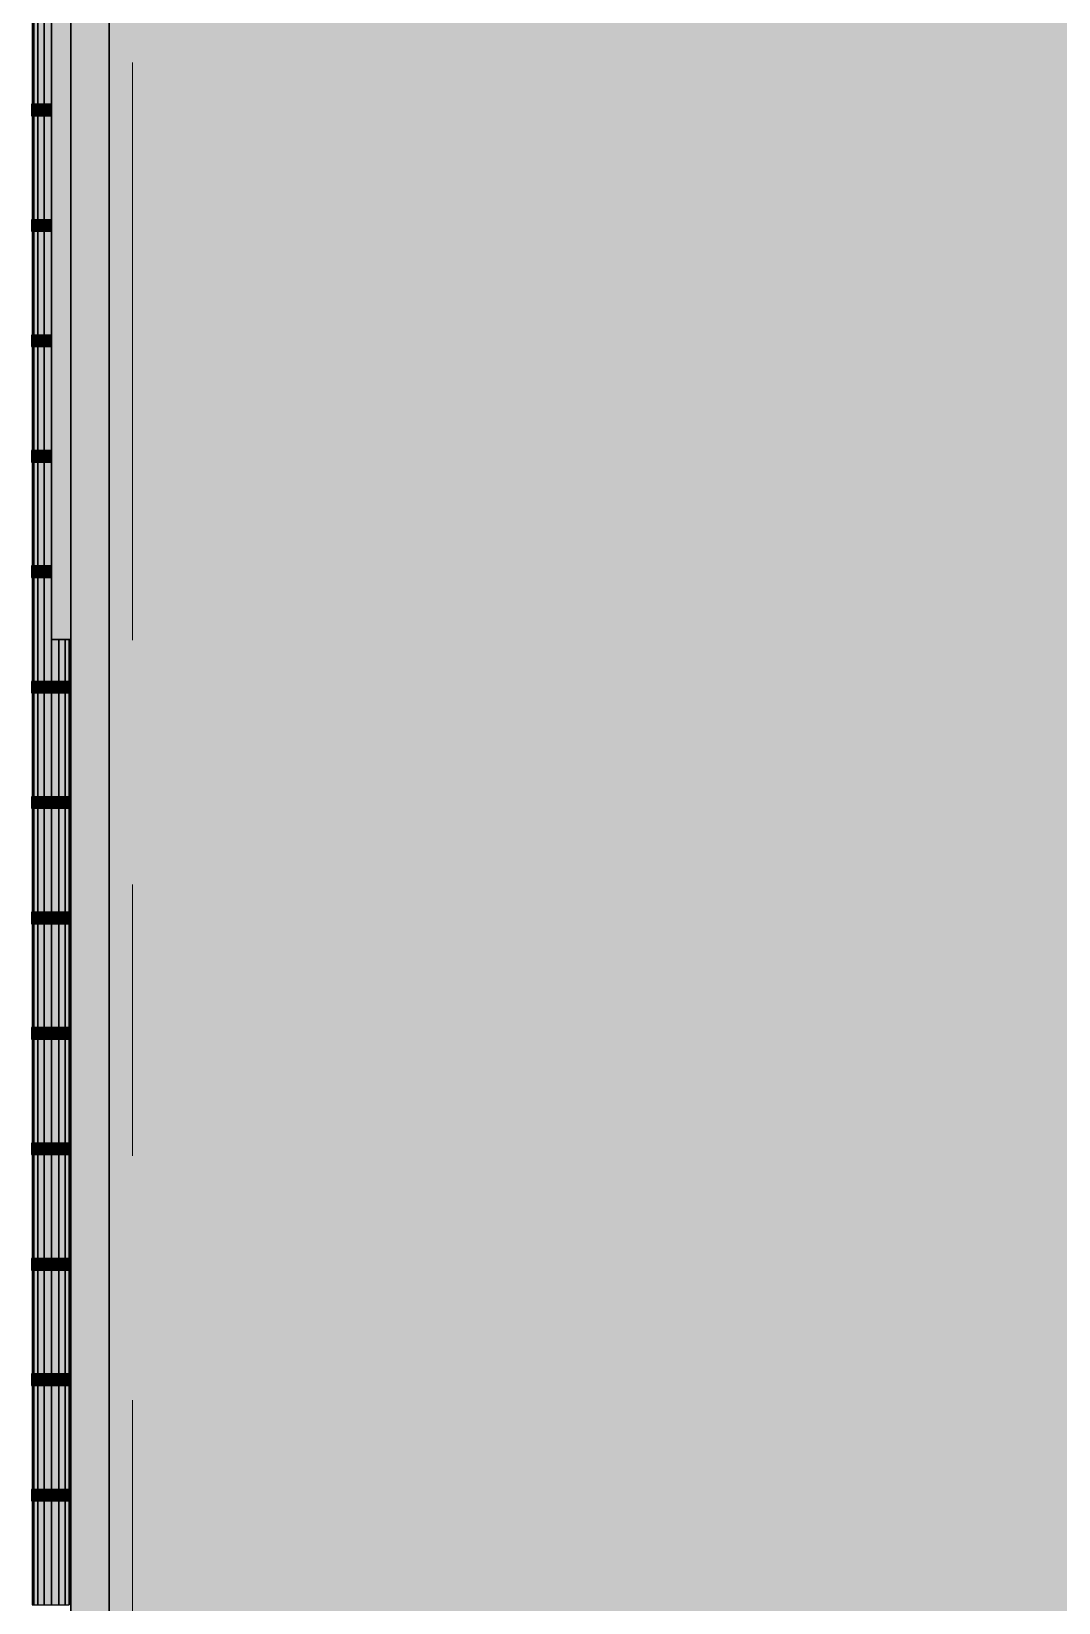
# Model space of a CAD drawing. Extents: x 8 to 21351, y 0 to 420.
# Drawn here: x 18939.88 to 18953.23, y 142.38 to 162.8 of the extents above; entities that cross this region are included whole.
import ezdxf

# ---------------------------------------------------------------- set-up
doc = ezdxf.new("R2010")
doc.units = 0

msp = doc.modelspace()

# ---------------------------------------------------------------- hatches: boundary and pattern name
h = msp.add_hatch(color=7)
h.paths.add_polyline_path([(18956.506, 185.208), (18940.889, 181.889), (18940.889, 137.393), (18944.314, 137.393), (18953.564, 142.018), (18953.564, 142.393), (18954.339, 142.393), (18954.339, 154.893), (18971.839, 154.893), (18971.839, 137.393), (19031.989, 137.393), (19031.989, 181.783), (18986.189, 191.518)])
h.paths.add_polyline_path([(18954.339, 168.893), (18954.339, 176.393), (18971.839, 176.393), (18971.839, 168.893)])
h.paths.add_polyline_path([(19000.539, 168.893), (19000.539, 176.393), (19018.039, 176.393), (19018.039, 168.893)])
h = msp.add_hatch(color=7)
h.paths.add_polyline_path([(18956.506, 185.208), (18940.889, 181.889), (18940.889, 137.393), (18944.314, 137.393), (18953.564, 142.018), (18953.564, 142.393), (18954.339, 142.393), (18954.339, 154.893), (18971.839, 154.893), (18971.839, 137.393), (19031.989, 137.393), (19031.989, 181.783), (18986.189, 191.518)])
h.paths.add_polyline_path([(18954.339, 168.893), (18954.339, 176.393), (18971.839, 176.393), (18971.839, 168.893)])
h.paths.add_polyline_path([(19000.539, 168.893), (19000.539, 176.393), (19018.039, 176.393), (19018.039, 168.893)])
for points in [[(18940.389, 137.393), (18940.889, 137.393), (18940.889, 181.889), (18940.389, 181.783)], [(18940.389, 137.393), (18940.889, 137.393), (18940.889, 181.889), (18940.389, 181.783)], [(18940.139, 154.893), (18940.389, 154.893), (18940.389, 167.393), (18940.139, 167.393)], [(18940.387, 154.2), (18940.387, 154.35), (18940.377, 154.35), (18940.377, 154.2)], [(18940.388, 154.2), (18940.389, 154.2), (18940.389, 154.35), (18940.388, 154.35)], [(18940.387, 152.7), (18940.387, 152.85), (18940.377, 152.85), (18940.377, 152.7)], [(18940.388, 152.7), (18940.389, 152.7), (18940.389, 152.85), (18940.388, 152.85)], [(18940.387, 151.2), (18940.387, 151.35), (18940.377, 151.35), (18940.377, 151.2)], [(18940.388, 151.2), (18940.389, 151.2), (18940.389, 151.35), (18940.388, 151.35)], [(18940.387, 149.7), (18940.387, 149.85), (18940.377, 149.85), (18940.377, 149.7)], [(18940.388, 149.7), (18940.389, 149.7), (18940.389, 149.85), (18940.388, 149.85)], [(18940.387, 148.2), (18940.387, 148.35), (18940.377, 148.35), (18940.377, 148.2)], [(18940.388, 148.2), (18940.389, 148.2), (18940.389, 148.35), (18940.388, 148.35)], [(18940.387, 146.7), (18940.387, 146.85), (18940.377, 146.85), (18940.377, 146.7)], [(18940.388, 146.7), (18940.389, 146.7), (18940.389, 146.85), (18940.388, 146.85)], [(18940.387, 145.2), (18940.387, 145.35), (18940.377, 145.35), (18940.377, 145.2)], [(18940.388, 145.2), (18940.389, 145.2), (18940.389, 145.35), (18940.388, 145.35)], [(18940.387, 143.7), (18940.387, 143.85), (18940.377, 143.85), (18940.377, 143.7)], [(18940.388, 143.7), (18940.389, 143.7), (18940.389, 143.85), (18940.388, 143.85)]]:
    msp.add_hatch(color=7).paths.add_polyline_path(points)
at = {"true_color": 0xffffff}
for points in [[(18940.139, 154.893), (18940.389, 154.893), (18940.389, 167.393), (18940.139, 167.393)], [(18939.907, 163.2), (18939.888, 163.2), (18939.888, 161.85), (18939.907, 161.85)], [(18939.907, 163.2), (18939.907, 161.85), (18939.961, 161.85), (18939.961, 163.2)], [(18939.961, 161.85), (18940.042, 161.85), (18940.042, 163.2), (18939.961, 163.2)], [(18940.138, 163.2), (18940.042, 163.2), (18940.042, 161.85), (18940.138, 161.85)], [(18940.138, 163.2), (18940.138, 161.85), (18940.139, 161.85), (18940.139, 163.2)], [(18939.897, 161.7), (18939.897, 161.85), (18939.877, 161.85), (18939.877, 161.7)], [(18939.954, 161.7), (18939.954, 161.85), (18939.898, 161.85), (18939.898, 161.7)], [(18939.954, 161.85), (18939.954, 161.7), (18940.038, 161.7), (18940.038, 161.85)], [(18940.137, 161.7), (18940.137, 161.85), (18940.038, 161.85), (18940.038, 161.7)], [(18940.137, 161.7), (18940.139, 161.7), (18940.139, 161.85), (18940.137, 161.85)], [(18939.888, 160.35), (18939.907, 160.35), (18939.907, 161.7), (18939.888, 161.7)], [(18939.961, 161.7), (18939.907, 161.7), (18939.907, 160.35), (18939.961, 160.35)], [(18940.042, 161.7), (18939.961, 161.7), (18939.961, 160.35), (18940.042, 160.35)], [(18940.042, 161.7), (18940.042, 160.35), (18940.138, 160.35), (18940.138, 161.7)], [(18940.139, 161.7), (18940.138, 161.7), (18940.138, 160.35), (18940.139, 160.35)], [(18939.897, 160.2), (18939.897, 160.35), (18939.877, 160.35), (18939.877, 160.2)], [(18939.954, 160.2), (18939.954, 160.35), (18939.898, 160.35), (18939.898, 160.2)], [(18939.954, 160.35), (18939.954, 160.2), (18940.038, 160.2), (18940.038, 160.35)], [(18940.137, 160.2), (18940.137, 160.35), (18940.038, 160.35), (18940.038, 160.2)], [(18940.137, 160.2), (18940.139, 160.2), (18940.139, 160.35), (18940.137, 160.35)], [(18939.888, 158.85), (18939.907, 158.85), (18939.907, 160.2), (18939.888, 160.2)], [(18939.961, 160.2), (18939.907, 160.2), (18939.907, 158.85), (18939.961, 158.85)], [(18939.961, 158.85), (18940.042, 158.85), (18940.042, 160.2), (18939.961, 160.2)], [(18940.138, 160.2), (18940.042, 160.2), (18940.042, 158.85), (18940.138, 158.85)], [(18940.139, 160.2), (18940.138, 160.2), (18940.138, 158.85), (18940.139, 158.85)], [(18939.897, 158.7), (18939.897, 158.85), (18939.877, 158.85), (18939.877, 158.7)], [(18939.888, 157.35), (18939.907, 157.35), (18939.907, 158.7), (18939.888, 158.7)], [(18939.954, 158.7), (18939.954, 158.85), (18939.898, 158.85), (18939.898, 158.7)], [(18939.961, 158.7), (18939.907, 158.7), (18939.907, 157.35), (18939.961, 157.35)], [(18939.954, 158.85), (18939.954, 158.7), (18940.038, 158.7), (18940.038, 158.85)], [(18940.042, 158.7), (18939.961, 158.7), (18939.961, 157.35), (18940.042, 157.35)], [(18940.137, 158.7), (18940.137, 158.85), (18940.038, 158.85), (18940.038, 158.7)], [(18940.042, 157.35), (18940.138, 157.35), (18940.138, 158.7), (18940.042, 158.7)], [(18940.137, 158.7), (18940.139, 158.7), (18940.139, 158.85), (18940.137, 158.85)], [(18940.138, 158.7), (18940.138, 157.35), (18940.139, 157.35), (18940.139, 158.7)], [(18939.897, 157.2), (18939.897, 157.35), (18939.877, 157.35), (18939.877, 157.2)], [(18939.954, 157.2), (18939.954, 157.35), (18939.898, 157.35), (18939.898, 157.2)], [(18939.954, 157.35), (18939.954, 157.2), (18940.038, 157.2), (18940.038, 157.35)], [(18940.137, 157.2), (18940.137, 157.35), (18940.038, 157.35), (18940.038, 157.2)], [(18940.137, 157.2), (18940.139, 157.2), (18940.139, 157.35), (18940.137, 157.35)], [(18939.888, 157.2), (18939.888, 155.85), (18939.907, 155.85), (18939.907, 157.2)], [(18939.961, 157.2), (18939.907, 157.2), (18939.907, 155.85), (18939.961, 155.85)], [(18940.042, 157.2), (18939.961, 157.2), (18939.961, 155.85), (18940.042, 155.85)], [(18940.138, 157.2), (18940.042, 157.2), (18940.042, 155.85), (18940.138, 155.85)], [(18940.139, 157.2), (18940.138, 157.2), (18940.138, 155.85), (18940.139, 155.85)], [(18939.897, 155.7), (18939.897, 155.85), (18939.877, 155.85), (18939.877, 155.7)], [(18939.954, 155.7), (18939.954, 155.85), (18939.898, 155.85), (18939.898, 155.7)], [(18939.954, 155.85), (18939.954, 155.7), (18940.038, 155.7), (18940.038, 155.85)], [(18940.137, 155.7), (18940.137, 155.85), (18940.038, 155.85), (18940.038, 155.7)], [(18940.137, 155.7), (18940.139, 155.7), (18940.139, 155.85), (18940.137, 155.85)], [(18939.888, 154.35), (18939.907, 154.35), (18939.907, 155.7), (18939.888, 155.7)], [(18939.907, 154.35), (18939.961, 154.35), (18939.961, 155.7), (18939.907, 155.7)], [(18939.961, 155.7), (18939.961, 154.35), (18940.042, 154.35), (18940.042, 155.7)], [(18940.138, 155.7), (18940.042, 155.7), (18940.042, 154.35), (18940.138, 154.35)], [(18940.138, 155.7), (18940.138, 154.35), (18940.234, 154.35), (18940.234, 154.893), (18940.139, 154.893), (18940.139, 155.7)], [(18940.234, 154.893), (18940.234, 154.35), (18940.315, 154.35), (18940.315, 154.893)], [(18940.315, 154.35), (18940.369, 154.35), (18940.369, 154.893), (18940.315, 154.893)], [(18940.369, 152.85), (18940.388, 152.85), (18940.388, 152.7), (18940.369, 152.7), (18940.369, 151.35), (18940.388, 151.35), (18940.388, 151.2), (18940.369, 151.2), (18940.369, 149.85), (18940.388, 149.85), (18940.388, 149.7), (18940.369, 149.7), (18940.369, 148.35), (18940.388, 148.35), (18940.388, 148.2), (18940.369, 148.2), (18940.369, 146.85), (18940.388, 146.85), (18940.388, 146.7), (18940.369, 146.7), (18940.369, 145.35), (18940.388, 145.35), (18940.388, 145.2), (18940.369, 145.2), (18940.369, 143.85), (18940.388, 143.85), (18940.388, 143.7), (18940.369, 143.7), (18940.369, 142.35), (18940.377, 142.35), (18940.388, 142.35), (18940.388, 142.2), (18940.377, 142.2), (18940.369, 142.2), (18940.369, 140.85), (18940.388, 140.85), (18940.388, 140.7), (18940.369, 140.7), (18940.369, 140.2), (18940.388, 140.2), (18940.388, 154.893), (18940.369, 154.893), (18940.369, 154.35), (18940.388, 154.35), (18940.388, 154.2), (18940.369, 154.2)], [(18940.388, 140.2), (18940.389, 140.2), (18940.389, 154.893), (18940.388, 154.893), (18940.388, 154.35), (18940.389, 154.35), (18940.389, 154.2), (18940.388, 154.2), (18940.388, 152.85), (18940.389, 152.85), (18940.389, 152.7), (18940.388, 152.7), (18940.388, 151.35), (18940.389, 151.35), (18940.389, 151.2), (18940.388, 151.2), (18940.388, 149.85), (18940.389, 149.85), (18940.389, 149.7), (18940.388, 149.7), (18940.388, 148.35), (18940.389, 148.35), (18940.389, 148.2), (18940.388, 148.2), (18940.388, 146.85), (18940.389, 146.85), (18940.389, 146.7), (18940.388, 146.7), (18940.388, 145.35), (18940.389, 145.35), (18940.389, 145.2), (18940.388, 145.2), (18940.388, 143.85), (18940.389, 143.85), (18940.389, 143.7), (18940.388, 143.7), (18940.388, 142.35), (18940.389, 142.35), (18940.389, 142.2), (18940.388, 142.2), (18940.388, 140.85), (18940.389, 140.85), (18940.389, 140.7), (18940.388, 140.7)], [(18939.897, 154.2), (18939.897, 154.35), (18939.877, 154.35), (18939.877, 154.2)], [(18939.888, 152.85), (18939.907, 152.85), (18939.907, 154.2), (18939.888, 154.2)], [(18939.954, 154.2), (18939.954, 154.35), (18939.898, 154.35), (18939.898, 154.2)], [(18939.961, 154.2), (18939.907, 154.2), (18939.907, 152.85), (18939.961, 152.85)], [(18939.954, 154.35), (18939.954, 154.2), (18940.038, 154.2), (18940.038, 154.35)], [(18940.042, 154.2), (18939.961, 154.2), (18939.961, 152.85), (18940.042, 152.85)], [(18940.137, 154.2), (18940.137, 154.35), (18940.038, 154.35), (18940.038, 154.2)], [(18940.138, 154.2), (18940.042, 154.2), (18940.042, 152.85), (18940.138, 152.85)], [(18940.377, 154.2), (18940.377, 154.35), (18940.137, 154.35), (18940.137, 154.2)], [(18940.138, 154.2), (18940.138, 152.85), (18940.234, 152.85), (18940.234, 154.2)], [(18940.315, 154.2), (18940.234, 154.2), (18940.234, 152.85), (18940.315, 152.85)], [(18940.315, 154.2), (18940.315, 152.85), (18940.369, 152.85), (18940.369, 154.2)], [(18940.387, 154.2), (18940.387, 154.35), (18940.377, 154.35), (18940.377, 154.2)], [(18940.388, 154.2), (18940.389, 154.2), (18940.389, 154.35), (18940.388, 154.35)], [(18939.897, 152.7), (18939.897, 152.85), (18939.877, 152.85), (18939.877, 152.7)], [(18939.954, 152.7), (18939.954, 152.85), (18939.898, 152.85), (18939.898, 152.7)], [(18939.954, 152.85), (18939.954, 152.7), (18940.038, 152.7), (18940.038, 152.85)], [(18940.137, 152.7), (18940.137, 152.85), (18940.038, 152.85), (18940.038, 152.7)], [(18940.377, 152.7), (18940.377, 152.85), (18940.137, 152.85), (18940.137, 152.7)], [(18940.387, 152.7), (18940.387, 152.85), (18940.377, 152.85), (18940.377, 152.7)], [(18940.388, 152.7), (18940.389, 152.7), (18940.389, 152.85), (18940.388, 152.85)], [(18939.907, 152.7), (18939.888, 152.7), (18939.888, 151.35), (18939.907, 151.35)], [(18939.907, 152.7), (18939.907, 151.35), (18939.961, 151.35), (18939.961, 152.7)], [(18939.961, 152.7), (18939.961, 151.35), (18940.042, 151.35), (18940.042, 152.7)], [(18940.042, 152.7), (18940.042, 151.35), (18940.138, 151.35), (18940.138, 152.7)], [(18940.234, 152.7), (18940.138, 152.7), (18940.138, 151.35), (18940.234, 151.35)], [(18940.234, 151.35), (18940.315, 151.35), (18940.315, 152.7), (18940.234, 152.7)], [(18940.369, 152.7), (18940.315, 152.7), (18940.315, 151.35), (18940.369, 151.35)], [(18939.897, 151.2), (18939.897, 151.35), (18939.877, 151.35), (18939.877, 151.2)], [(18939.954, 151.2), (18939.954, 151.35), (18939.898, 151.35), (18939.898, 151.2)], [(18939.954, 151.35), (18939.954, 151.2), (18940.038, 151.2), (18940.038, 151.35)], [(18940.137, 151.2), (18940.137, 151.35), (18940.038, 151.35), (18940.038, 151.2)], [(18940.377, 151.2), (18940.377, 151.35), (18940.137, 151.35), (18940.137, 151.2)], [(18940.387, 151.2), (18940.387, 151.35), (18940.377, 151.35), (18940.377, 151.2)], [(18940.388, 151.2), (18940.389, 151.2), (18940.389, 151.35), (18940.388, 151.35)], [(18939.888, 149.85), (18939.907, 149.85), (18939.907, 151.2), (18939.888, 151.2)], [(18939.907, 149.85), (18939.961, 149.85), (18939.961, 151.2), (18939.907, 151.2)], [(18939.961, 151.2), (18939.961, 149.85), (18940.042, 149.85), (18940.042, 151.2)], [(18940.138, 151.2), (18940.042, 151.2), (18940.042, 149.85), (18940.138, 149.85)], [(18940.138, 151.2), (18940.138, 149.85), (18940.234, 149.85), (18940.234, 151.2)], [(18940.234, 151.2), (18940.234, 149.85), (18940.315, 149.85), (18940.315, 151.2)], [(18940.369, 151.2), (18940.315, 151.2), (18940.315, 149.85), (18940.369, 149.85)], [(18939.897, 149.7), (18939.897, 149.85), (18939.877, 149.85), (18939.877, 149.7)], [(18939.907, 149.7), (18939.888, 149.7), (18939.888, 148.35), (18939.907, 148.35)], [(18939.954, 149.7), (18939.954, 149.85), (18939.898, 149.85), (18939.898, 149.7)], [(18939.907, 149.7), (18939.907, 148.35), (18939.961, 148.35), (18939.961, 149.7)], [(18939.954, 149.85), (18939.954, 149.7), (18940.038, 149.7), (18940.038, 149.85)], [(18939.961, 148.35), (18940.042, 148.35), (18940.042, 149.7), (18939.961, 149.7)], [(18940.137, 149.7), (18940.137, 149.85), (18940.038, 149.85), (18940.038, 149.7)], [(18940.042, 149.7), (18940.042, 148.35), (18940.138, 148.35), (18940.138, 149.7)], [(18940.377, 149.7), (18940.377, 149.85), (18940.137, 149.85), (18940.137, 149.7)], [(18940.234, 149.7), (18940.138, 149.7), (18940.138, 148.35), (18940.234, 148.35)], [(18940.315, 149.7), (18940.234, 149.7), (18940.234, 148.35), (18940.315, 148.35)], [(18940.315, 149.7), (18940.315, 148.35), (18940.369, 148.35), (18940.369, 149.7)], [(18940.387, 149.7), (18940.387, 149.85), (18940.377, 149.85), (18940.377, 149.7)], [(18940.388, 149.7), (18940.389, 149.7), (18940.389, 149.85), (18940.388, 149.85)], [(18939.897, 148.2), (18939.897, 148.35), (18939.877, 148.35), (18939.877, 148.2)], [(18939.954, 148.2), (18939.954, 148.35), (18939.898, 148.35), (18939.898, 148.2)], [(18939.954, 148.35), (18939.954, 148.2), (18940.038, 148.2), (18940.038, 148.35)], [(18940.137, 148.2), (18940.137, 148.35), (18940.038, 148.35), (18940.038, 148.2)], [(18940.377, 148.2), (18940.377, 148.35), (18940.137, 148.35), (18940.137, 148.2)], [(18940.387, 148.2), (18940.387, 148.35), (18940.377, 148.35), (18940.377, 148.2)], [(18940.388, 148.2), (18940.389, 148.2), (18940.389, 148.35), (18940.388, 148.35)], [(18939.888, 146.85), (18939.907, 146.85), (18939.907, 148.2), (18939.888, 148.2)], [(18939.907, 148.2), (18939.907, 146.85), (18939.961, 146.85), (18939.961, 148.2)], [(18940.042, 148.2), (18939.961, 148.2), (18939.961, 146.85), (18940.042, 146.85)], [(18940.042, 146.85), (18940.138, 146.85), (18940.138, 148.2), (18940.042, 148.2)], [(18940.138, 148.2), (18940.138, 146.85), (18940.234, 146.85), (18940.234, 148.2)], [(18940.315, 148.2), (18940.234, 148.2), (18940.234, 146.85), (18940.315, 146.85)], [(18940.315, 146.85), (18940.369, 146.85), (18940.369, 148.2), (18940.315, 148.2)], [(18939.897, 146.7), (18939.897, 146.85), (18939.877, 146.85), (18939.877, 146.7)], [(18939.954, 146.7), (18939.954, 146.85), (18939.898, 146.85), (18939.898, 146.7)], [(18939.954, 146.85), (18939.954, 146.7), (18940.038, 146.7), (18940.038, 146.85)], [(18940.137, 146.7), (18940.137, 146.85), (18940.038, 146.85), (18940.038, 146.7)], [(18940.377, 146.7), (18940.377, 146.85), (18940.137, 146.85), (18940.137, 146.7)], [(18940.387, 146.7), (18940.387, 146.85), (18940.377, 146.85), (18940.377, 146.7)], [(18940.388, 146.7), (18940.389, 146.7), (18940.389, 146.85), (18940.388, 146.85)], [(18939.907, 146.7), (18939.888, 146.7), (18939.888, 145.35), (18939.907, 145.35)], [(18939.907, 145.35), (18939.961, 145.35), (18939.961, 146.7), (18939.907, 146.7)], [(18940.042, 146.7), (18939.961, 146.7), (18939.961, 145.35), (18940.042, 145.35)], [(18940.042, 146.7), (18940.042, 145.35), (18940.138, 145.35), (18940.138, 146.7)], [(18940.234, 146.7), (18940.138, 146.7), (18940.138, 145.35), (18940.234, 145.35)], [(18940.234, 146.7), (18940.234, 145.35), (18940.315, 145.35), (18940.315, 146.7)], [(18940.315, 146.7), (18940.315, 145.35), (18940.369, 145.35), (18940.369, 146.7)], [(18939.897, 145.2), (18939.897, 145.35), (18939.877, 145.35), (18939.877, 145.2)], [(18939.888, 145.2), (18939.888, 143.85), (18939.907, 143.85), (18939.907, 145.2)], [(18939.954, 145.2), (18939.954, 145.35), (18939.898, 145.35), (18939.898, 145.2)], [(18939.961, 145.2), (18939.907, 145.2), (18939.907, 143.85), (18939.961, 143.85)], [(18939.954, 145.35), (18939.954, 145.2), (18940.038, 145.2), (18940.038, 145.35)], [(18939.961, 143.85), (18940.042, 143.85), (18940.042, 145.2), (18939.961, 145.2)], [(18940.137, 145.2), (18940.137, 145.35), (18940.038, 145.35), (18940.038, 145.2)], [(18940.042, 143.85), (18940.138, 143.85), (18940.138, 145.2), (18940.042, 145.2)], [(18940.377, 145.2), (18940.377, 145.35), (18940.137, 145.35), (18940.137, 145.2)], [(18940.234, 145.2), (18940.138, 145.2), (18940.138, 143.85), (18940.234, 143.85)], [(18940.234, 145.2), (18940.234, 143.85), (18940.315, 143.85), (18940.315, 145.2)], [(18940.315, 145.2), (18940.315, 143.85), (18940.369, 143.85), (18940.369, 145.2)], [(18940.387, 145.2), (18940.387, 145.35), (18940.377, 145.35), (18940.377, 145.2)], [(18940.388, 145.2), (18940.389, 145.2), (18940.389, 145.35), (18940.388, 145.35)], [(18939.897, 143.7), (18939.897, 143.85), (18939.877, 143.85), (18939.877, 143.7)], [(18939.954, 143.7), (18939.954, 143.85), (18939.898, 143.85), (18939.898, 143.7)], [(18939.954, 143.85), (18939.954, 143.7), (18940.038, 143.7), (18940.038, 143.85)], [(18940.137, 143.7), (18940.137, 143.85), (18940.038, 143.85), (18940.038, 143.7)], [(18940.377, 143.7), (18940.377, 143.85), (18940.137, 143.85), (18940.137, 143.7)], [(18940.387, 143.7), (18940.387, 143.85), (18940.377, 143.85), (18940.377, 143.7)], [(18940.388, 143.7), (18940.389, 143.7), (18940.389, 143.85), (18940.388, 143.85)], [(18939.888, 143.7), (18939.888, 142.35), (18939.907, 142.35), (18939.907, 143.7)], [(18939.907, 143.7), (18939.907, 142.35), (18939.961, 142.35), (18939.961, 143.7)], [(18939.961, 143.7), (18939.961, 142.35), (18940.042, 142.35), (18940.042, 143.7)], [(18940.042, 143.7), (18940.042, 142.35), (18940.138, 142.35), (18940.138, 143.7)], [(18940.234, 143.7), (18940.138, 143.7), (18940.138, 142.35), (18940.234, 142.35)], [(18940.234, 143.7), (18940.234, 142.35), (18940.315, 142.35), (18940.315, 143.7)], [(18940.369, 143.7), (18940.315, 143.7), (18940.315, 142.35), (18940.369, 142.35)]]:
    msp.add_hatch(color=0, dxfattribs=at).paths.add_polyline_path(points)

# ---------------------------------------------------------------- linework, layer by layer
at = {"color": 7, "lineweight": 15}
for p, q in [((18940.389, 137.393), (18940.389, 181.783)), ((18939.888, 163.2), (18939.888, 161.85)), ((18941.189, 157.393), (18941.189, 162.393)), ((18939.897, 161.85), (18939.877, 161.85)), ((18939.877, 161.7), (18939.877, 161.85)), ((18939.954, 161.85), (18939.898, 161.85)), ((18940.038, 161.85), (18939.954, 161.85)), ((18940.137, 161.85), (18940.038, 161.85)), ((18940.139, 161.85), (18940.137, 161.85)), ((18939.897, 161.7), (18939.877, 161.7)), ((18939.888, 161.7), (18939.888, 160.35)), ((18939.954, 161.7), (18939.898, 161.7)), ((18940.038, 161.7), (18939.954, 161.7)), ((18940.137, 161.7), (18940.038, 161.7)), ((18940.139, 161.7), (18940.137, 161.7)), ((18939.897, 160.35), (18939.877, 160.35)), ((18939.877, 160.2), (18939.877, 160.35)), ((18939.954, 160.35), (18939.898, 160.35)), ((18940.038, 160.35), (18939.954, 160.35)), ((18940.137, 160.35), (18940.038, 160.35)), ((18940.139, 160.35), (18940.137, 160.35)), ((18939.897, 160.2), (18939.877, 160.2)), ((18939.888, 160.2), (18939.888, 158.85)), ((18939.954, 160.2), (18939.898, 160.2)), ((18940.038, 160.2), (18939.954, 160.2)), ((18940.137, 160.2), (18940.038, 160.2)), ((18940.139, 160.2), (18940.137, 160.2)), ((18939.897, 158.85), (18939.877, 158.85)), ((18939.877, 158.7), (18939.877, 158.85)), ((18939.897, 158.7), (18939.877, 158.7)), ((18939.888, 158.7), (18939.888, 157.35)), ((18939.954, 158.85), (18939.898, 158.85)), ((18939.954, 158.7), (18939.898, 158.7)), ((18940.038, 158.85), (18939.954, 158.85)), ((18940.038, 158.7), (18939.954, 158.7)), ((18940.137, 158.85), (18940.038, 158.85)), ((18940.137, 158.7), (18940.038, 158.7)), ((18940.139, 158.85), (18940.137, 158.85)), ((18940.139, 158.7), (18940.137, 158.7)), ((18939.897, 157.35), (18939.877, 157.35)), ((18939.877, 157.2), (18939.877, 157.35)), ((18939.954, 157.35), (18939.898, 157.35)), ((18940.038, 157.35), (18939.954, 157.35)), ((18940.137, 157.35), (18940.038, 157.35)), ((18940.139, 157.35), (18940.137, 157.35)), ((18941.189, 157.393), (18941.189, 154.886)), ((18939.897, 157.2), (18939.877, 157.2)), ((18939.888, 157.2), (18939.888, 155.85)), ((18939.954, 157.2), (18939.898, 157.2)), ((18940.038, 157.2), (18939.954, 157.2)), ((18940.137, 157.2), (18940.038, 157.2)), ((18940.139, 157.2), (18940.137, 157.2)), ((18939.897, 155.85), (18939.877, 155.85)), ((18939.877, 155.7), (18939.877, 155.85)), ((18939.954, 155.85), (18939.898, 155.85)), ((18940.038, 155.85), (18939.954, 155.85)), ((18940.137, 155.85), (18940.038, 155.85)), ((18940.139, 155.85), (18940.137, 155.85)), ((18939.897, 155.7), (18939.877, 155.7)), ((18939.888, 155.7), (18939.888, 154.35)), ((18939.954, 155.7), (18939.898, 155.7)), ((18940.038, 155.7), (18939.954, 155.7)), ((18940.137, 155.7), (18940.038, 155.7)), ((18940.139, 155.7), (18940.137, 155.7)), ((18940.388, 154.893), (18940.388, 140.2)), ((18939.897, 154.35), (18939.877, 154.35)), ((18939.877, 154.2), (18939.877, 154.35)), ((18939.897, 154.2), (18939.877, 154.2)), ((18939.888, 154.2), (18939.888, 152.85)), ((18939.954, 154.35), (18939.898, 154.35)), ((18939.954, 154.2), (18939.898, 154.2)), ((18940.038, 154.35), (18939.954, 154.35)), ((18940.038, 154.2), (18939.954, 154.2)), ((18940.137, 154.35), (18940.038, 154.35)), ((18940.137, 154.2), (18940.038, 154.2)), ((18940.377, 154.35), (18940.137, 154.35)), ((18940.377, 154.2), (18940.137, 154.2)), ((18940.387, 154.35), (18940.377, 154.35)), ((18940.377, 154.2), (18940.377, 154.35)), ((18940.387, 154.2), (18940.377, 154.2)), ((18940.387, 154.2), (18940.387, 154.35)), ((18940.389, 154.35), (18940.388, 154.35)), ((18940.389, 154.2), (18940.388, 154.2)), ((18940.389, 154.2), (18940.389, 154.35)), ((18939.897, 152.85), (18939.877, 152.85)), ((18939.877, 152.7), (18939.877, 152.85)), ((18939.954, 152.85), (18939.898, 152.85)), ((18940.038, 152.85), (18939.954, 152.85)), ((18940.137, 152.85), (18940.038, 152.85)), ((18940.377, 152.85), (18940.137, 152.85)), ((18940.387, 152.85), (18940.377, 152.85)), ((18940.377, 152.7), (18940.377, 152.85)), ((18940.387, 152.7), (18940.387, 152.85)), ((18940.389, 152.85), (18940.388, 152.85)), ((18940.389, 152.7), (18940.389, 152.85)), ((18939.897, 152.7), (18939.877, 152.7)), ((18939.888, 152.7), (18939.888, 151.35)), ((18939.954, 152.7), (18939.898, 152.7)), ((18940.038, 152.7), (18939.954, 152.7)), ((18940.137, 152.7), (18940.038, 152.7)), ((18940.377, 152.7), (18940.137, 152.7)), ((18940.387, 152.7), (18940.377, 152.7)), ((18940.389, 152.7), (18940.388, 152.7)), ((18941.189, 151.711), (18941.189, 148.183)), ((18939.897, 151.35), (18939.877, 151.35)), ((18939.877, 151.2), (18939.877, 151.35)), ((18939.954, 151.35), (18939.898, 151.35)), ((18940.038, 151.35), (18939.954, 151.35)), ((18940.137, 151.35), (18940.038, 151.35)), ((18940.377, 151.35), (18940.137, 151.35)), ((18940.387, 151.35), (18940.377, 151.35)), ((18940.377, 151.2), (18940.377, 151.35)), ((18940.387, 151.2), (18940.387, 151.35)), ((18940.389, 151.35), (18940.388, 151.35)), ((18940.389, 151.2), (18940.389, 151.35)), ((18939.897, 151.2), (18939.877, 151.2)), ((18939.888, 151.2), (18939.888, 149.85)), ((18939.954, 151.2), (18939.898, 151.2)), ((18940.038, 151.2), (18939.954, 151.2)), ((18940.137, 151.2), (18940.038, 151.2)), ((18940.377, 151.2), (18940.137, 151.2)), ((18940.387, 151.2), (18940.377, 151.2)), ((18940.389, 151.2), (18940.388, 151.2)), ((18939.897, 149.85), (18939.877, 149.85)), ((18939.877, 149.7), (18939.877, 149.85)), ((18939.897, 149.7), (18939.877, 149.7)), ((18939.888, 149.7), (18939.888, 148.35)), ((18939.954, 149.85), (18939.898, 149.85)), ((18939.954, 149.7), (18939.898, 149.7)), ((18940.038, 149.85), (18939.954, 149.85)), ((18940.038, 149.7), (18939.954, 149.7)), ((18940.137, 149.85), (18940.038, 149.85)), ((18940.137, 149.7), (18940.038, 149.7)), ((18940.377, 149.85), (18940.137, 149.85)), ((18940.377, 149.7), (18940.137, 149.7)), ((18940.387, 149.85), (18940.377, 149.85)), ((18940.377, 149.7), (18940.377, 149.85)), ((18940.387, 149.7), (18940.377, 149.7)), ((18940.387, 149.7), (18940.387, 149.85)), ((18940.389, 149.85), (18940.388, 149.85)), ((18940.389, 149.7), (18940.388, 149.7)), ((18940.389, 149.7), (18940.389, 149.85)), ((18939.897, 148.35), (18939.877, 148.35)), ((18939.877, 148.2), (18939.877, 148.35)), ((18939.954, 148.35), (18939.898, 148.35)), ((18940.038, 148.35), (18939.954, 148.35)), ((18940.137, 148.35), (18940.038, 148.35)), ((18940.377, 148.35), (18940.137, 148.35)), ((18940.387, 148.35), (18940.377, 148.35)), ((18940.377, 148.2), (18940.377, 148.35)), ((18940.387, 148.2), (18940.387, 148.35)), ((18940.389, 148.35), (18940.388, 148.35)), ((18940.389, 148.2), (18940.389, 148.35)), ((18939.897, 148.2), (18939.877, 148.2)), ((18939.888, 148.2), (18939.888, 146.85)), ((18939.954, 148.2), (18939.898, 148.2)), ((18940.038, 148.2), (18939.954, 148.2)), ((18940.137, 148.2), (18940.038, 148.2)), ((18940.377, 148.2), (18940.137, 148.2)), ((18940.387, 148.2), (18940.377, 148.2)), ((18940.389, 148.2), (18940.388, 148.2)), ((18939.897, 146.85), (18939.877, 146.85)), ((18939.877, 146.7), (18939.877, 146.85)), ((18939.954, 146.85), (18939.898, 146.85)), ((18940.038, 146.85), (18939.954, 146.85)), ((18940.137, 146.85), (18940.038, 146.85)), ((18940.377, 146.85), (18940.137, 146.85)), ((18940.387, 146.85), (18940.377, 146.85)), ((18940.377, 146.7), (18940.377, 146.85)), ((18940.387, 146.7), (18940.387, 146.85)), ((18940.389, 146.85), (18940.388, 146.85)), ((18940.389, 146.7), (18940.389, 146.85)), ((18939.897, 146.7), (18939.877, 146.7)), ((18939.888, 146.7), (18939.888, 145.35)), ((18939.954, 146.7), (18939.898, 146.7)), ((18940.038, 146.7), (18939.954, 146.7)), ((18940.137, 146.7), (18940.038, 146.7)), ((18940.377, 146.7), (18940.137, 146.7)), ((18940.387, 146.7), (18940.377, 146.7)), ((18940.389, 146.7), (18940.388, 146.7)), ((18939.897, 145.35), (18939.877, 145.35)), ((18939.877, 145.2), (18939.877, 145.35)), ((18939.897, 145.2), (18939.877, 145.2)), ((18939.888, 145.2), (18939.888, 143.85)), ((18939.954, 145.35), (18939.898, 145.35)), ((18939.954, 145.2), (18939.898, 145.2)), ((18940.038, 145.35), (18939.954, 145.35)), ((18940.038, 145.2), (18939.954, 145.2)), ((18940.137, 145.35), (18940.038, 145.35)), ((18940.137, 145.2), (18940.038, 145.2)), ((18940.377, 145.35), (18940.137, 145.35)), ((18940.377, 145.2), (18940.137, 145.2)), ((18940.387, 145.35), (18940.377, 145.35)), ((18940.377, 145.2), (18940.377, 145.35)), ((18940.387, 145.2), (18940.377, 145.2)), ((18940.387, 145.2), (18940.387, 145.35)), ((18940.389, 145.35), (18940.388, 145.35)), ((18940.389, 145.2), (18940.388, 145.2)), ((18940.389, 145.2), (18940.389, 145.35)), ((18941.189, 145.008), (18941.189, 141.48)), ((18939.897, 143.85), (18939.877, 143.85)), ((18939.877, 143.7), (18939.877, 143.85)), ((18939.954, 143.85), (18939.898, 143.85)), ((18940.038, 143.85), (18939.954, 143.85)), ((18940.137, 143.85), (18940.038, 143.85)), ((18940.377, 143.85), (18940.137, 143.85)), ((18940.387, 143.85), (18940.377, 143.85)), ((18940.377, 143.7), (18940.377, 143.85)), ((18940.387, 143.7), (18940.387, 143.85)), ((18940.389, 143.85), (18940.388, 143.85)), ((18940.389, 143.7), (18940.389, 143.85)), ((18939.897, 143.7), (18939.877, 143.7)), ((18939.888, 143.7), (18939.888, 142.35)), ((18939.954, 143.7), (18939.898, 143.7)), ((18940.038, 143.7), (18939.954, 143.7)), ((18940.137, 143.7), (18940.038, 143.7)), ((18940.377, 143.7), (18940.137, 143.7)), ((18940.387, 143.7), (18940.377, 143.7)), ((18940.389, 143.7), (18940.388, 143.7))]:
    msp.add_line(p, q, dxfattribs=at)
at = {"color": 0, "lineweight": 20, "true_color": 0x6a6a6a}
for p, q in [((18940.139, 154.893), (18940.139, 167.393)), ((18940.389, 154.893), (18940.139, 154.893))]:
    msp.add_line(p, q, dxfattribs=at)
at = {"color": 7}
for points in [[(18956.506, 185.208), (18940.889, 181.889), (18940.889, 137.393), (18944.314, 137.393), (18953.564, 142.018), (18953.564, 142.393), (18954.339, 142.393), (18954.339, 154.893), (18971.839, 154.893), (18971.839, 137.393), (19031.989, 137.393), (19031.989, 181.783), (18986.189, 191.518)], [(18956.506, 185.208), (18940.889, 181.889), (18940.889, 137.393), (18944.314, 137.393), (18953.564, 142.018), (18953.564, 142.393), (18954.339, 142.393), (18954.339, 154.893), (18971.839, 154.893), (18971.839, 137.393), (19031.989, 137.393), (19031.989, 181.783), (18986.189, 191.518)], [(18940.389, 137.393), (18940.889, 137.393), (18940.889, 181.889), (18940.389, 181.783)], [(18940.389, 137.393), (18940.889, 137.393), (18940.889, 181.889), (18940.389, 181.783)], [(18940.139, 154.893), (18940.389, 154.893), (18940.389, 167.393), (18940.139, 167.393)], [(18940.387, 154.2), (18940.387, 154.35), (18940.377, 154.35), (18940.377, 154.2)], [(18940.388, 154.2), (18940.389, 154.2), (18940.389, 154.35), (18940.388, 154.35)], [(18940.387, 152.7), (18940.387, 152.85), (18940.377, 152.85), (18940.377, 152.7)], [(18940.388, 152.7), (18940.389, 152.7), (18940.389, 152.85), (18940.388, 152.85)], [(18940.387, 151.2), (18940.387, 151.35), (18940.377, 151.35), (18940.377, 151.2)], [(18940.388, 151.2), (18940.389, 151.2), (18940.389, 151.35), (18940.388, 151.35)], [(18940.387, 149.7), (18940.387, 149.85), (18940.377, 149.85), (18940.377, 149.7)], [(18940.388, 149.7), (18940.389, 149.7), (18940.389, 149.85), (18940.388, 149.85)], [(18940.387, 148.2), (18940.387, 148.35), (18940.377, 148.35), (18940.377, 148.2)], [(18940.388, 148.2), (18940.389, 148.2), (18940.389, 148.35), (18940.388, 148.35)], [(18940.387, 146.7), (18940.387, 146.85), (18940.377, 146.85), (18940.377, 146.7)], [(18940.388, 146.7), (18940.389, 146.7), (18940.389, 146.85), (18940.388, 146.85)], [(18940.387, 145.2), (18940.387, 145.35), (18940.377, 145.35), (18940.377, 145.2)], [(18940.388, 145.2), (18940.389, 145.2), (18940.389, 145.35), (18940.388, 145.35)], [(18940.387, 143.7), (18940.387, 143.85), (18940.377, 143.85), (18940.377, 143.7)], [(18940.388, 143.7), (18940.389, 143.7), (18940.389, 143.85), (18940.388, 143.85)]]:
    msp.add_lwpolyline(points, close=True, dxfattribs=at)
at = {"color": 0, "true_color": 0xffffff}
for points in [[(18940.139, 154.893), (18940.389, 154.893), (18940.389, 167.393), (18940.139, 167.393)], [(18939.907, 163.2), (18939.888, 163.2), (18939.888, 161.85), (18939.907, 161.85)], [(18939.907, 163.2), (18939.907, 161.85), (18939.961, 161.85), (18939.961, 163.2)], [(18939.961, 161.85), (18940.042, 161.85), (18940.042, 163.2), (18939.961, 163.2)], [(18940.138, 163.2), (18940.042, 163.2), (18940.042, 161.85), (18940.138, 161.85)], [(18940.138, 163.2), (18940.138, 161.85), (18940.139, 161.85), (18940.139, 163.2)], [(18939.897, 161.7), (18939.897, 161.85), (18939.877, 161.85), (18939.877, 161.7)], [(18939.954, 161.7), (18939.954, 161.85), (18939.898, 161.85), (18939.898, 161.7)], [(18939.954, 161.85), (18939.954, 161.7), (18940.038, 161.7), (18940.038, 161.85)], [(18940.137, 161.7), (18940.137, 161.85), (18940.038, 161.85), (18940.038, 161.7)], [(18940.137, 161.7), (18940.139, 161.7), (18940.139, 161.85), (18940.137, 161.85)], [(18939.888, 160.35), (18939.907, 160.35), (18939.907, 161.7), (18939.888, 161.7)], [(18939.961, 161.7), (18939.907, 161.7), (18939.907, 160.35), (18939.961, 160.35)], [(18940.042, 161.7), (18939.961, 161.7), (18939.961, 160.35), (18940.042, 160.35)], [(18940.042, 161.7), (18940.042, 160.35), (18940.138, 160.35), (18940.138, 161.7)], [(18940.139, 161.7), (18940.138, 161.7), (18940.138, 160.35), (18940.139, 160.35)], [(18939.897, 160.2), (18939.897, 160.35), (18939.877, 160.35), (18939.877, 160.2)], [(18939.954, 160.2), (18939.954, 160.35), (18939.898, 160.35), (18939.898, 160.2)], [(18939.954, 160.35), (18939.954, 160.2), (18940.038, 160.2), (18940.038, 160.35)], [(18940.137, 160.2), (18940.137, 160.35), (18940.038, 160.35), (18940.038, 160.2)], [(18940.137, 160.2), (18940.139, 160.2), (18940.139, 160.35), (18940.137, 160.35)], [(18939.888, 158.85), (18939.907, 158.85), (18939.907, 160.2), (18939.888, 160.2)], [(18939.961, 160.2), (18939.907, 160.2), (18939.907, 158.85), (18939.961, 158.85)], [(18939.961, 158.85), (18940.042, 158.85), (18940.042, 160.2), (18939.961, 160.2)], [(18940.138, 160.2), (18940.042, 160.2), (18940.042, 158.85), (18940.138, 158.85)], [(18940.139, 160.2), (18940.138, 160.2), (18940.138, 158.85), (18940.139, 158.85)], [(18939.897, 158.7), (18939.897, 158.85), (18939.877, 158.85), (18939.877, 158.7)], [(18939.888, 157.35), (18939.907, 157.35), (18939.907, 158.7), (18939.888, 158.7)], [(18939.954, 158.7), (18939.954, 158.85), (18939.898, 158.85), (18939.898, 158.7)], [(18939.961, 158.7), (18939.907, 158.7), (18939.907, 157.35), (18939.961, 157.35)], [(18939.954, 158.85), (18939.954, 158.7), (18940.038, 158.7), (18940.038, 158.85)], [(18940.042, 158.7), (18939.961, 158.7), (18939.961, 157.35), (18940.042, 157.35)], [(18940.137, 158.7), (18940.137, 158.85), (18940.038, 158.85), (18940.038, 158.7)], [(18940.042, 157.35), (18940.138, 157.35), (18940.138, 158.7), (18940.042, 158.7)], [(18940.137, 158.7), (18940.139, 158.7), (18940.139, 158.85), (18940.137, 158.85)], [(18940.138, 158.7), (18940.138, 157.35), (18940.139, 157.35), (18940.139, 158.7)], [(18939.897, 157.2), (18939.897, 157.35), (18939.877, 157.35), (18939.877, 157.2)], [(18939.954, 157.2), (18939.954, 157.35), (18939.898, 157.35), (18939.898, 157.2)], [(18939.954, 157.35), (18939.954, 157.2), (18940.038, 157.2), (18940.038, 157.35)], [(18940.137, 157.2), (18940.137, 157.35), (18940.038, 157.35), (18940.038, 157.2)], [(18940.137, 157.2), (18940.139, 157.2), (18940.139, 157.35), (18940.137, 157.35)], [(18939.888, 157.2), (18939.888, 155.85), (18939.907, 155.85), (18939.907, 157.2)], [(18939.961, 157.2), (18939.907, 157.2), (18939.907, 155.85), (18939.961, 155.85)], [(18940.042, 157.2), (18939.961, 157.2), (18939.961, 155.85), (18940.042, 155.85)], [(18940.138, 157.2), (18940.042, 157.2), (18940.042, 155.85), (18940.138, 155.85)], [(18940.139, 157.2), (18940.138, 157.2), (18940.138, 155.85), (18940.139, 155.85)], [(18939.897, 155.7), (18939.897, 155.85), (18939.877, 155.85), (18939.877, 155.7)], [(18939.954, 155.7), (18939.954, 155.85), (18939.898, 155.85), (18939.898, 155.7)], [(18939.954, 155.85), (18939.954, 155.7), (18940.038, 155.7), (18940.038, 155.85)], [(18940.137, 155.7), (18940.137, 155.85), (18940.038, 155.85), (18940.038, 155.7)], [(18940.137, 155.7), (18940.139, 155.7), (18940.139, 155.85), (18940.137, 155.85)], [(18939.888, 154.35), (18939.907, 154.35), (18939.907, 155.7), (18939.888, 155.7)], [(18939.907, 154.35), (18939.961, 154.35), (18939.961, 155.7), (18939.907, 155.7)], [(18939.961, 155.7), (18939.961, 154.35), (18940.042, 154.35), (18940.042, 155.7)], [(18940.138, 155.7), (18940.042, 155.7), (18940.042, 154.35), (18940.138, 154.35)], [(18940.138, 155.7), (18940.138, 154.35), (18940.234, 154.35), (18940.234, 154.893), (18940.139, 154.893), (18940.139, 155.7)], [(18940.234, 154.893), (18940.234, 154.35), (18940.315, 154.35), (18940.315, 154.893)], [(18940.315, 154.35), (18940.369, 154.35), (18940.369, 154.893), (18940.315, 154.893)], [(18939.897, 154.2), (18939.897, 154.35), (18939.877, 154.35), (18939.877, 154.2)], [(18939.888, 152.85), (18939.907, 152.85), (18939.907, 154.2), (18939.888, 154.2)], [(18939.954, 154.2), (18939.954, 154.35), (18939.898, 154.35), (18939.898, 154.2)], [(18939.961, 154.2), (18939.907, 154.2), (18939.907, 152.85), (18939.961, 152.85)], [(18939.954, 154.35), (18939.954, 154.2), (18940.038, 154.2), (18940.038, 154.35)], [(18940.042, 154.2), (18939.961, 154.2), (18939.961, 152.85), (18940.042, 152.85)], [(18940.137, 154.2), (18940.137, 154.35), (18940.038, 154.35), (18940.038, 154.2)], [(18940.138, 154.2), (18940.042, 154.2), (18940.042, 152.85), (18940.138, 152.85)], [(18940.377, 154.2), (18940.377, 154.35), (18940.137, 154.35), (18940.137, 154.2)], [(18940.138, 154.2), (18940.138, 152.85), (18940.234, 152.85), (18940.234, 154.2)], [(18940.315, 154.2), (18940.234, 154.2), (18940.234, 152.85), (18940.315, 152.85)], [(18940.315, 154.2), (18940.315, 152.85), (18940.369, 152.85), (18940.369, 154.2)], [(18940.387, 154.2), (18940.387, 154.35), (18940.377, 154.35), (18940.377, 154.2)], [(18940.388, 154.2), (18940.389, 154.2), (18940.389, 154.35), (18940.388, 154.35)], [(18939.897, 152.7), (18939.897, 152.85), (18939.877, 152.85), (18939.877, 152.7)], [(18939.954, 152.7), (18939.954, 152.85), (18939.898, 152.85), (18939.898, 152.7)], [(18939.954, 152.85), (18939.954, 152.7), (18940.038, 152.7), (18940.038, 152.85)], [(18940.137, 152.7), (18940.137, 152.85), (18940.038, 152.85), (18940.038, 152.7)], [(18940.377, 152.7), (18940.377, 152.85), (18940.137, 152.85), (18940.137, 152.7)], [(18940.387, 152.7), (18940.387, 152.85), (18940.377, 152.85), (18940.377, 152.7)], [(18940.388, 152.7), (18940.389, 152.7), (18940.389, 152.85), (18940.388, 152.85)], [(18939.907, 152.7), (18939.888, 152.7), (18939.888, 151.35), (18939.907, 151.35)], [(18939.907, 152.7), (18939.907, 151.35), (18939.961, 151.35), (18939.961, 152.7)], [(18939.961, 152.7), (18939.961, 151.35), (18940.042, 151.35), (18940.042, 152.7)], [(18940.042, 152.7), (18940.042, 151.35), (18940.138, 151.35), (18940.138, 152.7)], [(18940.234, 152.7), (18940.138, 152.7), (18940.138, 151.35), (18940.234, 151.35)], [(18940.234, 151.35), (18940.315, 151.35), (18940.315, 152.7), (18940.234, 152.7)], [(18940.369, 152.7), (18940.315, 152.7), (18940.315, 151.35), (18940.369, 151.35)], [(18939.897, 151.2), (18939.897, 151.35), (18939.877, 151.35), (18939.877, 151.2)], [(18939.954, 151.2), (18939.954, 151.35), (18939.898, 151.35), (18939.898, 151.2)], [(18939.954, 151.35), (18939.954, 151.2), (18940.038, 151.2), (18940.038, 151.35)], [(18940.137, 151.2), (18940.137, 151.35), (18940.038, 151.35), (18940.038, 151.2)], [(18940.377, 151.2), (18940.377, 151.35), (18940.137, 151.35), (18940.137, 151.2)], [(18940.387, 151.2), (18940.387, 151.35), (18940.377, 151.35), (18940.377, 151.2)], [(18940.388, 151.2), (18940.389, 151.2), (18940.389, 151.35), (18940.388, 151.35)], [(18939.888, 149.85), (18939.907, 149.85), (18939.907, 151.2), (18939.888, 151.2)], [(18939.907, 149.85), (18939.961, 149.85), (18939.961, 151.2), (18939.907, 151.2)], [(18939.961, 151.2), (18939.961, 149.85), (18940.042, 149.85), (18940.042, 151.2)], [(18940.138, 151.2), (18940.042, 151.2), (18940.042, 149.85), (18940.138, 149.85)], [(18940.138, 151.2), (18940.138, 149.85), (18940.234, 149.85), (18940.234, 151.2)], [(18940.234, 151.2), (18940.234, 149.85), (18940.315, 149.85), (18940.315, 151.2)], [(18940.369, 151.2), (18940.315, 151.2), (18940.315, 149.85), (18940.369, 149.85)], [(18939.897, 149.7), (18939.897, 149.85), (18939.877, 149.85), (18939.877, 149.7)], [(18939.907, 149.7), (18939.888, 149.7), (18939.888, 148.35), (18939.907, 148.35)], [(18939.954, 149.7), (18939.954, 149.85), (18939.898, 149.85), (18939.898, 149.7)], [(18939.907, 149.7), (18939.907, 148.35), (18939.961, 148.35), (18939.961, 149.7)], [(18939.954, 149.85), (18939.954, 149.7), (18940.038, 149.7), (18940.038, 149.85)], [(18939.961, 148.35), (18940.042, 148.35), (18940.042, 149.7), (18939.961, 149.7)], [(18940.137, 149.7), (18940.137, 149.85), (18940.038, 149.85), (18940.038, 149.7)], [(18940.042, 149.7), (18940.042, 148.35), (18940.138, 148.35), (18940.138, 149.7)], [(18940.377, 149.7), (18940.377, 149.85), (18940.137, 149.85), (18940.137, 149.7)], [(18940.234, 149.7), (18940.138, 149.7), (18940.138, 148.35), (18940.234, 148.35)], [(18940.315, 149.7), (18940.234, 149.7), (18940.234, 148.35), (18940.315, 148.35)], [(18940.315, 149.7), (18940.315, 148.35), (18940.369, 148.35), (18940.369, 149.7)], [(18940.387, 149.7), (18940.387, 149.85), (18940.377, 149.85), (18940.377, 149.7)], [(18940.388, 149.7), (18940.389, 149.7), (18940.389, 149.85), (18940.388, 149.85)], [(18939.897, 148.2), (18939.897, 148.35), (18939.877, 148.35), (18939.877, 148.2)], [(18939.954, 148.2), (18939.954, 148.35), (18939.898, 148.35), (18939.898, 148.2)], [(18939.954, 148.35), (18939.954, 148.2), (18940.038, 148.2), (18940.038, 148.35)], [(18940.137, 148.2), (18940.137, 148.35), (18940.038, 148.35), (18940.038, 148.2)], [(18940.377, 148.2), (18940.377, 148.35), (18940.137, 148.35), (18940.137, 148.2)], [(18940.387, 148.2), (18940.387, 148.35), (18940.377, 148.35), (18940.377, 148.2)], [(18940.388, 148.2), (18940.389, 148.2), (18940.389, 148.35), (18940.388, 148.35)], [(18939.888, 146.85), (18939.907, 146.85), (18939.907, 148.2), (18939.888, 148.2)], [(18939.907, 148.2), (18939.907, 146.85), (18939.961, 146.85), (18939.961, 148.2)], [(18940.042, 148.2), (18939.961, 148.2), (18939.961, 146.85), (18940.042, 146.85)], [(18940.042, 146.85), (18940.138, 146.85), (18940.138, 148.2), (18940.042, 148.2)], [(18940.138, 148.2), (18940.138, 146.85), (18940.234, 146.85), (18940.234, 148.2)], [(18940.315, 148.2), (18940.234, 148.2), (18940.234, 146.85), (18940.315, 146.85)], [(18940.315, 146.85), (18940.369, 146.85), (18940.369, 148.2), (18940.315, 148.2)], [(18939.897, 146.7), (18939.897, 146.85), (18939.877, 146.85), (18939.877, 146.7)], [(18939.954, 146.7), (18939.954, 146.85), (18939.898, 146.85), (18939.898, 146.7)], [(18939.954, 146.85), (18939.954, 146.7), (18940.038, 146.7), (18940.038, 146.85)], [(18940.137, 146.7), (18940.137, 146.85), (18940.038, 146.85), (18940.038, 146.7)], [(18940.377, 146.7), (18940.377, 146.85), (18940.137, 146.85), (18940.137, 146.7)], [(18940.387, 146.7), (18940.387, 146.85), (18940.377, 146.85), (18940.377, 146.7)], [(18940.388, 146.7), (18940.389, 146.7), (18940.389, 146.85), (18940.388, 146.85)], [(18939.907, 146.7), (18939.888, 146.7), (18939.888, 145.35), (18939.907, 145.35)], [(18939.907, 145.35), (18939.961, 145.35), (18939.961, 146.7), (18939.907, 146.7)], [(18940.042, 146.7), (18939.961, 146.7), (18939.961, 145.35), (18940.042, 145.35)], [(18940.042, 146.7), (18940.042, 145.35), (18940.138, 145.35), (18940.138, 146.7)], [(18940.234, 146.7), (18940.138, 146.7), (18940.138, 145.35), (18940.234, 145.35)], [(18940.234, 146.7), (18940.234, 145.35), (18940.315, 145.35), (18940.315, 146.7)], [(18940.315, 146.7), (18940.315, 145.35), (18940.369, 145.35), (18940.369, 146.7)], [(18939.897, 145.2), (18939.897, 145.35), (18939.877, 145.35), (18939.877, 145.2)], [(18939.888, 145.2), (18939.888, 143.85), (18939.907, 143.85), (18939.907, 145.2)], [(18939.954, 145.2), (18939.954, 145.35), (18939.898, 145.35), (18939.898, 145.2)], [(18939.961, 145.2), (18939.907, 145.2), (18939.907, 143.85), (18939.961, 143.85)], [(18939.954, 145.35), (18939.954, 145.2), (18940.038, 145.2), (18940.038, 145.35)], [(18939.961, 143.85), (18940.042, 143.85), (18940.042, 145.2), (18939.961, 145.2)], [(18940.137, 145.2), (18940.137, 145.35), (18940.038, 145.35), (18940.038, 145.2)], [(18940.042, 143.85), (18940.138, 143.85), (18940.138, 145.2), (18940.042, 145.2)], [(18940.377, 145.2), (18940.377, 145.35), (18940.137, 145.35), (18940.137, 145.2)], [(18940.234, 145.2), (18940.138, 145.2), (18940.138, 143.85), (18940.234, 143.85)], [(18940.234, 145.2), (18940.234, 143.85), (18940.315, 143.85), (18940.315, 145.2)], [(18940.315, 145.2), (18940.315, 143.85), (18940.369, 143.85), (18940.369, 145.2)], [(18940.387, 145.2), (18940.387, 145.35), (18940.377, 145.35), (18940.377, 145.2)], [(18940.388, 145.2), (18940.389, 145.2), (18940.389, 145.35), (18940.388, 145.35)], [(18939.897, 143.7), (18939.897, 143.85), (18939.877, 143.85), (18939.877, 143.7)], [(18939.954, 143.7), (18939.954, 143.85), (18939.898, 143.85), (18939.898, 143.7)], [(18939.954, 143.85), (18939.954, 143.7), (18940.038, 143.7), (18940.038, 143.85)], [(18940.137, 143.7), (18940.137, 143.85), (18940.038, 143.85), (18940.038, 143.7)], [(18940.377, 143.7), (18940.377, 143.85), (18940.137, 143.85), (18940.137, 143.7)], [(18940.387, 143.7), (18940.387, 143.85), (18940.377, 143.85), (18940.377, 143.7)], [(18940.388, 143.7), (18940.389, 143.7), (18940.389, 143.85), (18940.388, 143.85)], [(18939.888, 143.7), (18939.888, 142.35), (18939.907, 142.35), (18939.907, 143.7)], [(18939.907, 143.7), (18939.907, 142.35), (18939.961, 142.35), (18939.961, 143.7)], [(18939.961, 143.7), (18939.961, 142.35), (18940.042, 142.35), (18940.042, 143.7)], [(18940.042, 143.7), (18940.042, 142.35), (18940.138, 142.35), (18940.138, 143.7)], [(18940.234, 143.7), (18940.138, 143.7), (18940.138, 142.35), (18940.234, 142.35)], [(18940.234, 143.7), (18940.234, 142.35), (18940.315, 142.35), (18940.315, 143.7)], [(18940.369, 143.7), (18940.315, 143.7), (18940.315, 142.35), (18940.369, 142.35)]]:
    msp.add_lwpolyline(points, close=True, dxfattribs=at)
for points in [[(18940.388, 140.2), (18940.388, 154.893), (18940.369, 154.893), (18940.369, 154.35), (18940.388, 154.35), (18940.388, 154.2), (18940.369, 154.2), (18940.369, 152.85), (18940.388, 152.85), (18940.388, 152.7), (18940.369, 152.7), (18940.369, 151.35), (18940.388, 151.35), (18940.388, 151.2), (18940.369, 151.2), (18940.369, 149.85), (18940.388, 149.85), (18940.388, 149.7), (18940.369, 149.7), (18940.369, 148.35), (18940.388, 148.35), (18940.388, 148.2), (18940.369, 148.2), (18940.369, 146.85), (18940.388, 146.85), (18940.388, 146.7), (18940.369, 146.7), (18940.369, 145.35), (18940.388, 145.35), (18940.388, 145.2), (18940.369, 145.2), (18940.369, 143.85), (18940.388, 143.85), (18940.388, 143.7), (18940.369, 143.7), (18940.369, 142.35)], [(18940.389, 140.2), (18940.389, 154.893), (18940.388, 154.893), (18940.388, 154.35), (18940.389, 154.35), (18940.389, 154.2), (18940.388, 154.2), (18940.388, 152.85), (18940.389, 152.85), (18940.389, 152.7), (18940.388, 152.7), (18940.388, 151.35), (18940.389, 151.35), (18940.389, 151.2), (18940.388, 151.2), (18940.388, 149.85), (18940.389, 149.85), (18940.389, 149.7), (18940.388, 149.7), (18940.388, 148.35), (18940.389, 148.35), (18940.389, 148.2), (18940.388, 148.2), (18940.388, 146.85), (18940.389, 146.85), (18940.389, 146.7), (18940.388, 146.7), (18940.388, 145.35), (18940.389, 145.35), (18940.389, 145.2), (18940.388, 145.2), (18940.388, 143.85), (18940.389, 143.85), (18940.389, 143.7), (18940.388, 143.7), (18940.388, 142.35)]]:
    msp.add_lwpolyline(points, dxfattribs=at)

doc.saveas('drawing.dxf')
